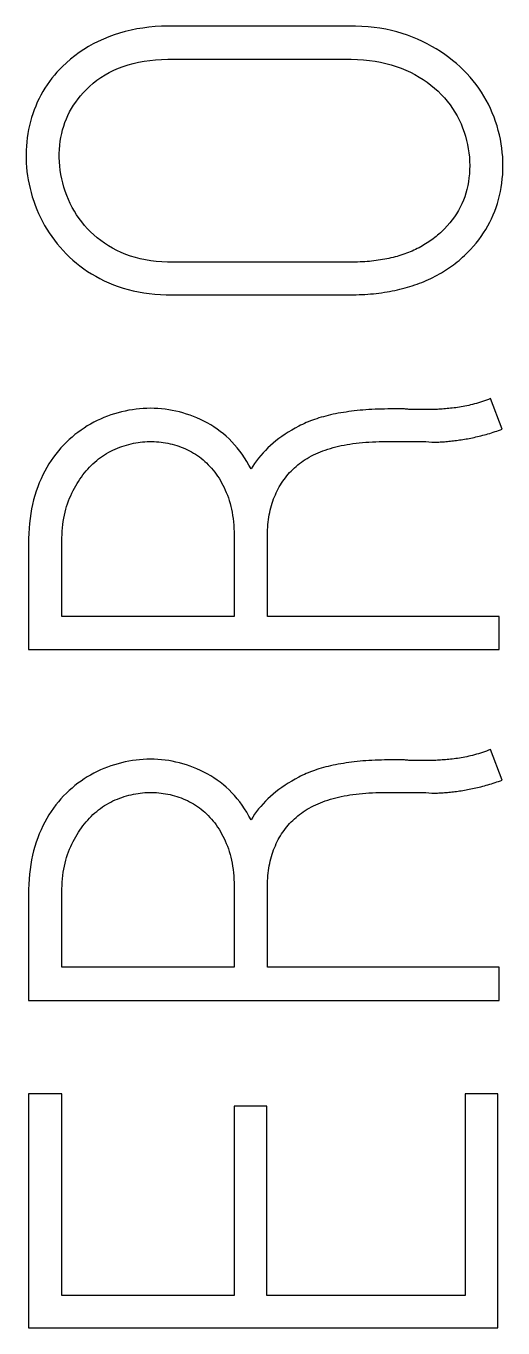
# Model space of a CAD drawing. Header units: inches. Extents: x 9000 to 22395, y 8106 to 17135.
# Drawn here: x 10083.62 to 10087.22, y 8419.26 to 8429.1 of the extents above; entities that cross this region are included whole.
import ezdxf

# ---------------------------------------------------------------- set-up
doc = ezdxf.new("R2010")
doc.units = ezdxf.units.IN
doc.header["$MEASUREMENT"] = 0
doc.layers.add('20500_FRONT_O_LABELING', color=7, linetype='Continuous')

# ---------------------------------------------------------------- blocks, each defined once
blk = doc.blocks.new('A$C21A67833')
at = {"layer": '20500_FRONT_O_LABELING', "linetype": 'Continuous'}
for p, q in [((12.7382, 59.046), (13.3442, 59.046)), ((13.8611, 58.5886), (13.8211, 58.693)), ((13.4546, 58.5467), (13.6013, 58.5467)), ((13.6013, 58.5467), (13.6215, 58.5444)), ((12.3631, 57.9518), (12.3631, 58.207)), ((12.9489, 58.2277), (12.9489, 57.9518)), ((12.25, 58.1986), (12.25, 57.8387)), ((12.9489, 57.9518), (12.3631, 57.9518)), ((13.85, 57.9518), (13.062, 57.9518)), ((13.85, 57.8387), (13.85, 57.9518)), ((12.25, 57.8387), (13.85, 57.8387)), ((13.8611, 57.3947), (13.8211, 57.499)), ((13.4546, 57.3527), (13.6013, 57.3527)), ((13.6013, 57.3527), (13.6215, 57.3504)), ((12.3631, 56.7578), (12.3631, 57.013)), ((12.9489, 57.0337), (12.9489, 56.7578)), ((12.25, 57.0046), (12.25, 56.6447)), ((12.9489, 56.7578), (12.3631, 56.7578)), ((13.85, 56.7578), (13.062, 56.7578)), ((13.85, 56.6447), (13.85, 56.7578)), ((12.25, 56.6447), (13.85, 56.6447)), ((12.3631, 56.3274), (12.25, 56.3274)), ((12.25, 56.3274), (12.25, 55.5307)), ((12.3631, 55.6415), (12.3631, 56.3274)), ((13.8454, 56.3274), (13.7346, 56.3274)), ((13.7346, 56.3274), (13.7346, 55.6415)), ((13.8454, 55.5307), (13.8454, 56.3274)), ((13.0598, 56.2852), (12.9489, 56.2852)), ((12.9489, 56.2852), (12.9489, 55.6415)), ((13.0598, 55.6415), (13.0598, 56.2852)), ((12.9489, 55.6415), (12.3631, 55.6415)), ((13.7346, 55.6415), (13.0598, 55.6415)), ((12.25, 55.5307), (13.8454, 55.5307))]:
    blk.add_line(p, q, dxfattribs=at)
for points in [[(13.3401, 59.9604), (12.7671, 59.9604), (12.7231, 59.9604), (12.7014, 59.9597), (12.6801, 59.9584), (12.6591, 59.9564), (12.6385, 59.9537), (12.6183, 59.9504), (12.5984, 59.9464), (12.5788, 59.9417), (12.5596, 59.9363), (12.5408, 59.9302), (12.5223, 59.9235), (12.5042, 59.9161), (12.4867, 59.9081), (12.4697, 59.8995), (12.4533, 59.8903), (12.4373, 59.8805), (12.4219, 59.8702), (12.407, 59.8593), (12.3926, 59.8477), (12.3787, 59.8356), (12.3654, 59.8229)], [(13.7323, 59.1793), (13.743, 59.1897), (13.7532, 59.2004), (13.763, 59.2112), (13.7723, 59.2222), (13.7812, 59.2335), (13.7896, 59.2449), (13.7975, 59.2565), (13.805, 59.2683), (13.812, 59.2804), (13.8186, 59.2926), (13.8248, 59.305), (13.8305, 59.3176), (13.8357, 59.3305), (13.8405, 59.3435), (13.8448, 59.3567), (13.8487, 59.3701), (13.8521, 59.3837), (13.855, 59.3975), (13.8575, 59.4116), (13.8596, 59.4258), (13.8612, 59.4402), (13.8624, 59.4548), (13.8631, 59.4696), (13.8633, 59.4846), (13.8631, 59.4997), (13.8624, 59.5149), (13.8612, 59.53), (13.8594, 59.5451), (13.8572, 59.5602), (13.8545, 59.5753), (13.8512, 59.5903), (13.8474, 59.6054), (13.8431, 59.6204), (13.8383, 59.6354), (13.8329, 59.6504), (13.827, 59.6652), (13.8207, 59.6799), (13.8138, 59.6943), (13.8064, 59.7083), (13.7986, 59.7222), (13.7903, 59.7357), (13.7814, 59.7489), (13.772, 59.7618), (13.7622, 59.7745), (13.7518, 59.7868), (13.7408, 59.7989), (13.7294, 59.8106), (13.7174, 59.822), (13.705, 59.833), (13.6922, 59.8436), (13.6789, 59.8539), (13.6651, 59.8638), (13.6509, 59.8733), (13.6363, 59.8825), (13.6212, 59.8913), (13.6056, 59.8997), (13.5896, 59.9078), (13.5731, 59.9155), (13.5562, 59.9228), (13.5388, 59.9295), (13.521, 59.9355), (13.5027, 59.9408), (13.484, 59.9455), (13.4648, 59.9496), (13.4451, 59.953), (13.425, 59.9558), (13.4045, 59.9579), (13.3835, 59.9594), (13.362, 59.9602), (13.3401, 59.9604)], [(12.4454, 59.743), (12.4571, 59.7546), (12.4694, 59.7655), (12.4823, 59.7757), (12.4957, 59.7852), (12.5098, 59.7941), (12.5244, 59.8023), (12.5396, 59.8098), (12.5553, 59.8166), (12.5717, 59.8227), (12.5886, 59.8282), (12.6061, 59.8329), (12.6242, 59.837), (12.6428, 59.8404), (12.6621, 59.8432), (12.6819, 59.8452), (12.7023, 59.8466), (12.7232, 59.8472), (12.7447, 59.8473)], [(12.7447, 59.8473), (13.3473, 59.8473), (13.3684, 59.8468), (13.389, 59.8456), (13.4089, 59.8437), (13.4283, 59.841), (13.4472, 59.8376), (13.4654, 59.8335), (13.4832, 59.8287), (13.5004, 59.8233), (13.517, 59.8171), (13.5331, 59.8103), (13.5487, 59.803), (13.5638, 59.7952), (13.5783, 59.787), (13.5922, 59.7783), (13.6056, 59.7691), (13.6185, 59.7594), (13.6307, 59.7493), (13.6425, 59.7387), (13.6536, 59.7277), (13.6642, 59.7163), (13.6741, 59.7047), (13.6834, 59.6926), (13.6921, 59.6803), (13.7002, 59.6676), (13.7076, 59.6546), (13.7145, 59.6413), (13.7207, 59.6276), (13.7263, 59.6136), (13.7313, 59.5995), (13.7357, 59.5854), (13.7396, 59.5712), (13.7428, 59.557), (13.7455, 59.5428), (13.7475, 59.5285), (13.749, 59.5143), (13.7499, 59.5), (13.7502, 59.4857), (13.7499, 59.4716), (13.7492, 59.4577), (13.7478, 59.444), (13.746, 59.4307), (13.7436, 59.4175), (13.7407, 59.4047), (13.7373, 59.3921), (13.7333, 59.3798), (13.7288, 59.3677), (13.7238, 59.3559), (13.7183, 59.3443), (13.7122, 59.333), (13.7056, 59.322), (13.6985, 59.3112), (13.6908, 59.3007), (13.6826, 59.2904), (13.6739, 59.2804), (13.6647, 59.2707), (13.655, 59.2612)], [(12.3654, 59.8229), (12.3558, 59.8132), (12.3465, 59.8032), (12.3376, 59.793), (12.329, 59.7825), (12.3208, 59.7716), (12.313, 59.7605), (12.3056, 59.7492), (12.2985, 59.7375), (12.2918, 59.7256), (12.2855, 59.7134), (12.2796, 59.7009), (12.2741, 59.6881), (12.269, 59.6751), (12.2643, 59.662), (12.26, 59.6487), (12.2562, 59.6353), (12.2528, 59.6218), (12.2499, 59.6081), (12.2474, 59.5943), (12.2453, 59.5804), (12.2436, 59.5664), (12.2424, 59.5522), (12.2416, 59.5379), (12.2412, 59.5234), (12.2413, 59.5089), (12.2419, 59.4944), (12.2429, 59.4799), (12.2443, 59.4654), (12.2462, 59.451), (12.2486, 59.4366), (12.2514, 59.4222), (12.2547, 59.4078), (12.2584, 59.3935), (12.2626, 59.3792), (12.2673, 59.3649), (12.2724, 59.3507), (12.278, 59.3365), (12.2839, 59.3226), (12.2903, 59.3089), (12.2972, 59.2955), (12.3044, 59.2822), (12.3121, 59.2693), (12.3202, 59.2565), (12.3287, 59.244), (12.3377, 59.2317), (12.3471, 59.2197), (12.3569, 59.208), (12.3672, 59.1964), (12.3778, 59.1852), (12.3889, 59.1744), (12.4004, 59.1639), (12.4123, 59.1538), (12.4247, 59.1441), (12.4374, 59.1348), (12.4506, 59.1258), (12.4642, 59.1172), (12.4782, 59.109), (12.4926, 59.1012), (12.5075, 59.0937), (12.5228, 59.0866), (12.5386, 59.08), (12.5547, 59.074), (12.5713, 59.0686), (12.5882, 59.0637), (12.6056, 59.0595), (12.6234, 59.0558), (12.6415, 59.0527), (12.6601, 59.0502), (12.679, 59.0483), (12.6984, 59.0469), (12.7181, 59.0462), (12.7382, 59.046)], [(13.3442, 59.1569), (12.7423, 59.1569), (12.7223, 59.157), (12.7028, 59.1578), (12.6838, 59.1593), (12.6653, 59.1615), (12.6474, 59.1645), (12.6299, 59.1682), (12.613, 59.1726), (12.5965, 59.1777), (12.5806, 59.1835), (12.5651, 59.19), (12.5502, 59.1971), (12.5357, 59.2046), (12.5219, 59.2127), (12.5085, 59.2212), (12.4957, 59.2302), (12.4834, 59.2397), (12.4717, 59.2496), (12.4606, 59.26), (12.45, 59.2709), (12.44, 59.2822), (12.4306, 59.2938), (12.4216, 59.3057), (12.4133, 59.318), (12.4055, 59.3306), (12.3982, 59.3435), (12.3915, 59.3568), (12.3853, 59.3704), (12.3796, 59.3843), (12.3746, 59.3984), (12.37, 59.4126), (12.3661, 59.4268), (12.3627, 59.4411), (12.3599, 59.4553), (12.3577, 59.4696), (12.356, 59.4839), (12.3549, 59.4983), (12.3544, 59.5126), (12.3544, 59.5269), (12.355, 59.5409), (12.3561, 59.5548), (12.3577, 59.5684), (12.3599, 59.5817), (12.3625, 59.5948), (12.3657, 59.6077), (12.3695, 59.6203), (12.3737, 59.6326), (12.3785, 59.6448), (12.3838, 59.6566), (12.3896, 59.6683), (12.396, 59.6797), (12.4029, 59.6908), (12.4103, 59.7018), (12.4183, 59.7124), (12.4268, 59.7228), (12.4358, 59.733), (12.4454, 59.743)], [(13.655, 59.2612), (13.6504, 59.2569), (13.6457, 59.2527), (13.641, 59.2486), (13.6362, 59.2445), (13.6313, 59.2406), (13.6263, 59.2368), (13.6213, 59.233), (13.6161, 59.2293), (13.6109, 59.2257), (13.6056, 59.2223), (13.6002, 59.2189), (13.5947, 59.2156), (13.5892, 59.2123), (13.5836, 59.2092), (13.5779, 59.2062), (13.5721, 59.2032), (13.5662, 59.2004), (13.5603, 59.1976), (13.5542, 59.195), (13.5481, 59.1924), (13.5419, 59.1899), (13.5356, 59.1875), (13.5293, 59.1852), (13.5229, 59.1829), (13.5163, 59.1808), (13.5097, 59.1788), (13.5031, 59.1768), (13.4963, 59.175), (13.4895, 59.1732), (13.4825, 59.1715), (13.4755, 59.17), (13.4685, 59.1685), (13.4613, 59.1671), (13.4541, 59.1657), (13.4467, 59.1645), (13.4393, 59.1634), (13.4318, 59.1623), (13.4243, 59.1614), (13.4166, 59.1605), (13.4089, 59.1598), (13.4011, 59.1591), (13.3932, 59.1585), (13.3852, 59.158), (13.3772, 59.1576), (13.3691, 59.1573), (13.3609, 59.157), (13.3526, 59.1569), (13.3442, 59.1569)], [(13.3442, 59.046), (13.3543, 59.0461), (13.3643, 59.0462), (13.3743, 59.0465), (13.3841, 59.0469), (13.3939, 59.0475), (13.4036, 59.0481), (13.4132, 59.0489), (13.4227, 59.0497), (13.4321, 59.0507), (13.4415, 59.0518), (13.4507, 59.053), (13.4599, 59.0544), (13.469, 59.0558), (13.478, 59.0574), (13.4869, 59.0591), (13.4957, 59.0608), (13.5045, 59.0628), (13.5131, 59.0648), (13.5217, 59.0669), (13.5302, 59.0692), (13.5386, 59.0716), (13.5469, 59.074), (13.5551, 59.0767), (13.5632, 59.0794), (13.5713, 59.0822), (13.5793, 59.0852), (13.5871, 59.0882), (13.5949, 59.0914), (13.6026, 59.0947), (13.6102, 59.0981), (13.6178, 59.1017), (13.6252, 59.1053), (13.6325, 59.1091), (13.6398, 59.1129), (13.647, 59.1169), (13.6541, 59.121), (13.6611, 59.1252), (13.668, 59.1296), (13.6748, 59.134), (13.6816, 59.1386), (13.6882, 59.1433), (13.6948, 59.1481), (13.7013, 59.153), (13.7076, 59.158), (13.7139, 59.1632), (13.7202, 59.1684), (13.7263, 59.1738), (13.7323, 59.1793)], [(13.0064, 58.4534), (12.9994, 58.4665), (12.992, 58.4792), (12.9844, 58.4914), (12.9764, 58.5032), (12.9681, 58.5145), (12.9596, 58.5254), (12.9507, 58.5358), (12.9415, 58.5458), (12.9321, 58.5554), (12.9223, 58.5645), (12.9123, 58.5731), (12.9019, 58.5813), (12.8913, 58.5891), (12.8804, 58.5965), (12.8692, 58.6034), (12.8577, 58.6099), (12.8461, 58.6159), (12.8343, 58.6216), (12.8226, 58.6269), (12.8108, 58.6318), (12.7989, 58.6363), (12.787, 58.6403), (12.775, 58.6441), (12.763, 58.6474), (12.7509, 58.6503), (12.7388, 58.6528), (12.7266, 58.655), (12.7143, 58.6567), (12.7021, 58.6581), (12.6897, 58.659), (12.6773, 58.6596), (12.6649, 58.6598), (12.6524, 58.6596), (12.64, 58.6591), (12.6276, 58.6581), (12.6153, 58.6568), (12.603, 58.6551), (12.5907, 58.6531), (12.5785, 58.6506), (12.5663, 58.6478), (12.5542, 58.6446), (12.5421, 58.6411), (12.5301, 58.6371), (12.5181, 58.6329), (12.5062, 58.6282), (12.4945, 58.6232), (12.483, 58.6178), (12.4716, 58.6121), (12.4605, 58.606), (12.4495, 58.5996), (12.4387, 58.5927), (12.4282, 58.5856), (12.4178, 58.578), (12.4076, 58.5701), (12.3977, 58.5618), (12.3879, 58.5531), (12.3783, 58.5441), (12.369, 58.5347), (12.36, 58.5249), (12.3512, 58.5147), (12.3428, 58.5042), (12.3347, 58.4933), (12.3268, 58.482), (12.3193, 58.4703), (12.3121, 58.4582), (12.3052, 58.4458), (12.2986, 58.433), (12.2924, 58.4197), (12.2864, 58.4061), (12.2809, 58.3921), (12.2758, 58.3778), (12.2712, 58.3632), (12.267, 58.3482), (12.2633, 58.3329), (12.26, 58.3173), (12.2572, 58.3013), (12.2548, 58.2851), (12.2529, 58.2684), (12.2515, 58.2515), (12.2506, 58.2342), (12.2501, 58.2165), (12.25, 58.1986)], [(13.5282, 58.6576), (13.483, 58.6576), (13.4717, 58.6575), (13.4607, 58.6574), (13.4497, 58.6571), (13.4389, 58.6568), (13.4283, 58.6564), (13.4178, 58.6559), (13.4074, 58.6553), (13.3972, 58.6546), (13.3871, 58.6538), (13.3772, 58.6529), (13.3674, 58.652), (13.3577, 58.6509), (13.3482, 58.6498), (13.3388, 58.6486), (13.3296, 58.6472), (13.3205, 58.6458), (13.3116, 58.6443), (13.3028, 58.6427), (13.2941, 58.6411), (13.2856, 58.6393), (13.2772, 58.6374), (13.269, 58.6355), (13.2609, 58.6334), (13.253, 58.6313), (13.2452, 58.6291), (13.2375, 58.6268), (13.23, 58.6244), (13.2226, 58.6219), (13.2154, 58.6193), (13.2083, 58.6166), (13.2013, 58.6139), (13.1945, 58.611), (13.1878, 58.6081), (13.1813, 58.605), (13.1749, 58.6019), (13.1687, 58.5987), (13.1565, 58.5921), (13.1447, 58.5854), (13.1333, 58.5784), (13.1222, 58.5713), (13.1116, 58.564), (13.1012, 58.5566), (13.0913, 58.5489), (13.0818, 58.5411), (13.0726, 58.5331), (13.0637, 58.525), (13.0553, 58.5166), (13.0472, 58.5081), (13.0395, 58.4994), (13.0321, 58.4906), (13.0252, 58.4816), (13.0186, 58.4723), (13.0123, 58.463), (13.0064, 58.4534)], [(13.6091, 58.6553), (13.5678, 58.6553), (13.5596, 58.6553), (13.5516, 58.6555), (13.5476, 58.6557), (13.5436, 58.656), (13.5397, 58.6563), (13.5358, 58.6566), (13.532, 58.6571), (13.5282, 58.6576)], [(13.8211, 58.693), (13.8141, 58.6903), (13.8072, 58.6877), (13.8003, 58.6853), (13.7935, 58.6829), (13.7867, 58.6807), (13.78, 58.6786), (13.7733, 58.6766), (13.7666, 58.6747), (13.7601, 58.6729), (13.7535, 58.6712), (13.747, 58.6697), (13.7406, 58.6683), (13.7342, 58.6669), (13.7279, 58.6657), (13.7216, 58.6646), (13.7154, 58.6636), (13.7092, 58.6627), (13.7031, 58.6619), (13.697, 58.6612), (13.6911, 58.6605), (13.6852, 58.6598), (13.6793, 58.6592), (13.6735, 58.6587), (13.6678, 58.6582), (13.6622, 58.6577), (13.6566, 58.6573), (13.651, 58.6569), (13.6456, 58.6565), (13.6402, 58.6562), (13.6348, 58.656), (13.6296, 58.6557), (13.6244, 58.6556), (13.6192, 58.6554), (13.6141, 58.6553), (13.6091, 58.6553)], [(13.6215, 58.5444), (13.6261, 58.5445), (13.6308, 58.5445), (13.6355, 58.5446), (13.6402, 58.5448), (13.645, 58.545), (13.6498, 58.5452), (13.6547, 58.5455), (13.6596, 58.5458), (13.6645, 58.5462), (13.6695, 58.5466), (13.6745, 58.547), (13.6796, 58.5475), (13.6847, 58.548), (13.6898, 58.5486), (13.695, 58.5492), (13.7002, 58.5498), (13.7054, 58.5505), (13.7107, 58.5512), (13.716, 58.552), (13.7214, 58.5528), (13.7268, 58.5536), (13.7322, 58.5545), (13.7377, 58.5554), (13.7432, 58.5564), (13.7488, 58.5574), (13.7544, 58.5585), (13.76, 58.5597), (13.7656, 58.5609), (13.7713, 58.5622), (13.777, 58.5635), (13.7828, 58.5649), (13.7886, 58.5664), (13.7945, 58.5679), (13.8003, 58.5695), (13.8062, 58.5711), (13.8122, 58.5728), (13.8182, 58.5746), (13.8242, 58.5764), (13.8302, 58.5783), (13.8363, 58.5803), (13.8425, 58.5823), (13.8486, 58.5843), (13.8548, 58.5865), (13.8611, 58.5886)], [(12.3631, 58.207), (12.3633, 58.2189), (12.3637, 58.2305), (12.3643, 58.2419), (12.3653, 58.2532), (12.3665, 58.2642), (12.3679, 58.275), (12.3697, 58.2856), (12.3717, 58.296), (12.374, 58.3061), (12.3765, 58.3161), (12.3793, 58.3258), (12.3824, 58.3353), (12.3858, 58.3446), (12.3894, 58.3536), (12.3932, 58.3625), (12.3972, 58.3711), (12.4013, 58.3796), (12.4056, 58.3878), (12.4101, 58.3958), (12.4147, 58.4037), (12.4194, 58.4113), (12.4243, 58.4187), (12.4293, 58.426), (12.4345, 58.433), (12.4399, 58.4399), (12.4454, 58.4465), (12.4511, 58.453), (12.4569, 58.4593), (12.4629, 58.4654), (12.4689, 58.4713), (12.4752, 58.4769), (12.4815, 58.4824), (12.488, 58.4876), (12.4946, 58.4925), (12.5013, 58.4973), (12.5082, 58.5018), (12.5152, 58.5061), (12.5223, 58.5102), (12.5295, 58.514), (12.5369, 58.5177), (12.5444, 58.5211), (12.552, 58.5243), (12.5597, 58.5273), (12.5674, 58.53), (12.5752, 58.5326), (12.583, 58.5349), (12.5908, 58.5371), (12.5986, 58.539), (12.6064, 58.5407), (12.6142, 58.5422), (12.6221, 58.5435), (12.6299, 58.5446), (12.6378, 58.5454), (12.6456, 58.5461), (12.6535, 58.5465), (12.6614, 58.5467), (12.6692, 58.5467), (12.6771, 58.5465), (12.6849, 58.546), (12.6926, 58.5454), (12.7004, 58.5446), (12.7081, 58.5436), (12.7157, 58.5423), (12.7234, 58.5409), (12.731, 58.5393), (12.7386, 58.5374), (12.7461, 58.5354), (12.7536, 58.5331), (12.7611, 58.5307), (12.7686, 58.528), (12.776, 58.5252), (12.7833, 58.5221), (12.7904, 58.5188), (12.7974, 58.5153), (12.8043, 58.5116), (12.8111, 58.5076), (12.8178, 58.5035), (12.8243, 58.4991), (12.8308, 58.4944), (12.8371, 58.4896), (12.8433, 58.4845), (12.8494, 58.4792), (12.8553, 58.4737), (12.8612, 58.468), (12.8669, 58.462), (12.8724, 58.4558), (12.8778, 58.4494), (12.883, 58.4428), (12.888, 58.436), (12.8929, 58.4289), (12.8976, 58.4216), (12.9021, 58.4141), (12.9065, 58.4063), (12.9107, 58.3984), (12.9148, 58.3901), (12.9187, 58.3817), (12.9224, 58.373), (12.926, 58.3641), (12.9293, 58.355), (12.9324, 58.3456), (12.9352, 58.336), (12.9378, 58.3262), (12.94, 58.3162), (12.9421, 58.3059), (12.9438, 58.2954), (12.9453, 58.2847), (12.9466, 58.2737), (12.9475, 58.2625), (12.9482, 58.2512), (12.9487, 58.2395), (12.9489, 58.2277)], [(13.062, 57.9518), (13.062, 58.2101), (13.0621, 58.2285), (13.0623, 58.2375), (13.0627, 58.2465), (13.0633, 58.2553), (13.0641, 58.2639), (13.065, 58.2725), (13.0661, 58.2809), (13.0673, 58.2892), (13.0687, 58.2974), (13.0703, 58.3055), (13.0721, 58.3134), (13.074, 58.3213), (13.0761, 58.3289), (13.0784, 58.3365), (13.0808, 58.344), (13.0834, 58.3513), (13.0862, 58.3585), (13.0892, 58.3656), (13.0923, 58.3725), (13.0956, 58.3794), (13.0991, 58.3861), (13.1027, 58.3926), (13.1065, 58.3991), (13.1105, 58.4054), (13.1146, 58.4116), (13.1189, 58.4177), (13.1234, 58.4237), (13.128, 58.4295), (13.1328, 58.4353), (13.1378, 58.4409), (13.143, 58.4463), (13.1483, 58.4517), (13.1538, 58.4569), (13.1595, 58.462), (13.1653, 58.467), (13.1714, 58.4718), (13.1776, 58.4764), (13.1841, 58.481), (13.1907, 58.4853), (13.1975, 58.4895), (13.2045, 58.4936), (13.2117, 58.4975), (13.2191, 58.5013), (13.2267, 58.5049), (13.2345, 58.5084), (13.2425, 58.5117), (13.2507, 58.5149), (13.259, 58.5179), (13.2676, 58.5207), (13.2763, 58.5235), (13.2853, 58.526), (13.2944, 58.5284), (13.3037, 58.5307), (13.3133, 58.5328), (13.323, 58.5348), (13.3329, 58.5366), (13.343, 58.5383), (13.3533, 58.5398), (13.3638, 58.5412), (13.3745, 58.5424), (13.3853, 58.5434), (13.3964, 58.5444), (13.4076, 58.5451), (13.4191, 58.5457), (13.4307, 58.5462), (13.4426, 58.5465), (13.4546, 58.5467)], [(13.8211, 57.499), (13.8141, 57.4963), (13.8072, 57.4937), (13.8003, 57.4913), (13.7935, 57.4889), (13.7867, 57.4867), (13.78, 57.4846), (13.7733, 57.4826), (13.7666, 57.4807), (13.7601, 57.4789), (13.7535, 57.4773), (13.747, 57.4757), (13.7406, 57.4743), (13.7342, 57.4729), (13.7279, 57.4717), (13.7216, 57.4706), (13.7154, 57.4696), (13.7092, 57.4687), (13.7031, 57.4679), (13.697, 57.4672), (13.6911, 57.4665), (13.6852, 57.4659), (13.6793, 57.4653), (13.6735, 57.4647), (13.6678, 57.4642), (13.6622, 57.4637), (13.6566, 57.4633), (13.651, 57.4629), (13.6456, 57.4625), (13.6402, 57.4622), (13.6348, 57.462), (13.6296, 57.4618), (13.6244, 57.4616), (13.6192, 57.4614), (13.6141, 57.4613), (13.6091, 57.4613)], [(13.0064, 57.2594), (12.9994, 57.2726), (12.992, 57.2852), (12.9844, 57.2975), (12.9764, 57.3092), (12.9681, 57.3206), (12.9596, 57.3314), (12.9507, 57.3419), (12.9415, 57.3518), (12.9321, 57.3614), (12.9223, 57.3705), (12.9123, 57.3791), (12.9019, 57.3874), (12.8913, 57.3951), (12.8804, 57.4025), (12.8692, 57.4094), (12.8577, 57.4159), (12.8461, 57.4219), (12.8343, 57.4276), (12.8226, 57.4329), (12.8108, 57.4378), (12.7989, 57.4423), (12.787, 57.4464), (12.775, 57.4501), (12.763, 57.4534), (12.7509, 57.4563), (12.7388, 57.4588), (12.7266, 57.461), (12.7143, 57.4627), (12.7021, 57.4641), (12.6897, 57.4651), (12.6773, 57.4656), (12.6649, 57.4658), (12.6524, 57.4657), (12.64, 57.4651), (12.6276, 57.4641), (12.6153, 57.4628), (12.603, 57.4611), (12.5907, 57.4591), (12.5785, 57.4566), (12.5663, 57.4538), (12.5542, 57.4506), (12.5421, 57.4471), (12.5301, 57.4432), (12.5181, 57.4389), (12.5062, 57.4342), (12.4945, 57.4292), (12.483, 57.4238), (12.4716, 57.4181), (12.4605, 57.412), (12.4495, 57.4056), (12.4387, 57.3988), (12.4282, 57.3916), (12.4178, 57.384), (12.4076, 57.3761), (12.3977, 57.3678), (12.3879, 57.3591), (12.3783, 57.3501), (12.369, 57.3407), (12.36, 57.3309), (12.3512, 57.3207), (12.3428, 57.3102), (12.3347, 57.2993), (12.3268, 57.288), (12.3193, 57.2763), (12.3121, 57.2643), (12.3052, 57.2518), (12.2986, 57.239), (12.2924, 57.2258), (12.2864, 57.2121), (12.2809, 57.1981), (12.2758, 57.1838), (12.2712, 57.1692), (12.267, 57.1542), (12.2633, 57.1389), (12.26, 57.1233), (12.2572, 57.1074), (12.2548, 57.0911), (12.2529, 57.0745), (12.2515, 57.0575), (12.2506, 57.0402), (12.2501, 57.0226), (12.25, 57.0046)], [(13.5282, 57.4636), (13.483, 57.4636), (13.4717, 57.4635), (13.4607, 57.4634), (13.4497, 57.4631), (13.4389, 57.4628), (13.4283, 57.4624), (13.4178, 57.4619), (13.4074, 57.4613), (13.3972, 57.4606), (13.3871, 57.4598), (13.3772, 57.459), (13.3674, 57.458), (13.3577, 57.457), (13.3482, 57.4558), (13.3388, 57.4546), (13.3296, 57.4533), (13.3205, 57.4518), (13.3116, 57.4503), (13.3028, 57.4488), (13.2941, 57.4471), (13.2856, 57.4453), (13.2772, 57.4434), (13.269, 57.4415), (13.2609, 57.4394), (13.253, 57.4373), (13.2452, 57.4351), (13.2375, 57.4328), (13.23, 57.4304), (13.2226, 57.4279), (13.2154, 57.4253), (13.2083, 57.4226), (13.2013, 57.4199), (13.1945, 57.417), (13.1878, 57.4141), (13.1813, 57.4111), (13.1749, 57.4079), (13.1687, 57.4047), (13.1565, 57.3981), (13.1447, 57.3914), (13.1333, 57.3844), (13.1222, 57.3773), (13.1116, 57.37), (13.1012, 57.3626), (13.0913, 57.3549), (13.0818, 57.3471), (13.0726, 57.3392), (13.0637, 57.331), (13.0553, 57.3227), (13.0472, 57.3141), (13.0395, 57.3055), (13.0321, 57.2966), (13.0252, 57.2876), (13.0186, 57.2784), (13.0123, 57.269), (13.0064, 57.2594)], [(13.6091, 57.4613), (13.5678, 57.4613), (13.5596, 57.4613), (13.5516, 57.4616), (13.5476, 57.4617), (13.5436, 57.462), (13.5397, 57.4623), (13.5358, 57.4626), (13.532, 57.4631), (13.5282, 57.4636)], [(13.6215, 57.3504), (13.6261, 57.3505), (13.6308, 57.3505), (13.6355, 57.3506), (13.6402, 57.3508), (13.645, 57.351), (13.6498, 57.3512), (13.6547, 57.3515), (13.6596, 57.3518), (13.6645, 57.3522), (13.6695, 57.3526), (13.6745, 57.353), (13.6796, 57.3535), (13.6847, 57.354), (13.6898, 57.3546), (13.695, 57.3552), (13.7002, 57.3559), (13.7054, 57.3565), (13.7107, 57.3573), (13.716, 57.358), (13.7214, 57.3588), (13.7268, 57.3596), (13.7322, 57.3605), (13.7377, 57.3614), (13.7432, 57.3624), (13.7488, 57.3634), (13.7544, 57.3645), (13.76, 57.3657), (13.7656, 57.3669), (13.7713, 57.3682), (13.777, 57.3695), (13.7828, 57.3709), (13.7886, 57.3724), (13.7945, 57.3739), (13.8003, 57.3755), (13.8062, 57.3771), (13.8122, 57.3788), (13.8182, 57.3806), (13.8242, 57.3824), (13.8302, 57.3843), (13.8363, 57.3863), (13.8425, 57.3883), (13.8486, 57.3903), (13.8548, 57.3925), (13.8611, 57.3947)], [(12.3631, 57.013), (12.3633, 57.0249), (12.3637, 57.0365), (12.3643, 57.048), (12.3653, 57.0592), (12.3665, 57.0702), (12.3679, 57.081), (12.3697, 57.0916), (12.3717, 57.102), (12.374, 57.1121), (12.3765, 57.1221), (12.3793, 57.1318), (12.3824, 57.1413), (12.3858, 57.1506), (12.3894, 57.1596), (12.3932, 57.1685), (12.3972, 57.1771), (12.4013, 57.1856), (12.4056, 57.1938), (12.4101, 57.2018), (12.4147, 57.2097), (12.4194, 57.2173), (12.4243, 57.2247), (12.4293, 57.232), (12.4345, 57.239), (12.4399, 57.2459), (12.4454, 57.2526), (12.4511, 57.259), (12.4569, 57.2653), (12.4629, 57.2714), (12.4689, 57.2773), (12.4752, 57.283), (12.4815, 57.2884), (12.488, 57.2936), (12.4946, 57.2985), (12.5013, 57.3033), (12.5082, 57.3078), (12.5152, 57.3121), (12.5223, 57.3162), (12.5295, 57.3201), (12.5369, 57.3237), (12.5444, 57.3271), (12.552, 57.3303), (12.5597, 57.3333), (12.5674, 57.336), (12.5752, 57.3386), (12.583, 57.341), (12.5908, 57.3431), (12.5986, 57.345), (12.6064, 57.3467), (12.6142, 57.3482), (12.6221, 57.3495), (12.6299, 57.3506), (12.6378, 57.3514), (12.6456, 57.3521), (12.6535, 57.3525), (12.6614, 57.3527), (12.6692, 57.3527), (12.6771, 57.3525), (12.6849, 57.3521), (12.6926, 57.3514), (12.7004, 57.3506), (12.7081, 57.3496), (12.7157, 57.3483), (12.7234, 57.3469), (12.731, 57.3453), (12.7386, 57.3434), (12.7461, 57.3414), (12.7536, 57.3392), (12.7611, 57.3367), (12.7686, 57.3341), (12.776, 57.3312), (12.7833, 57.3281), (12.7904, 57.3248), (12.7974, 57.3213), (12.8043, 57.3176), (12.8111, 57.3136), (12.8178, 57.3095), (12.8243, 57.3051), (12.8308, 57.3005), (12.8371, 57.2956), (12.8433, 57.2905), (12.8494, 57.2853), (12.8553, 57.2797), (12.8612, 57.274), (12.8669, 57.268), (12.8724, 57.2619), (12.8778, 57.2555), (12.883, 57.2488), (12.888, 57.242), (12.8929, 57.2349), (12.8976, 57.2276), (12.9021, 57.2201), (12.9065, 57.2123), (12.9107, 57.2044), (12.9148, 57.1962), (12.9187, 57.1877), (12.9224, 57.179), (12.926, 57.1701), (12.9293, 57.161), (12.9324, 57.1516), (12.9352, 57.142), (12.9378, 57.1322), (12.94, 57.1222), (12.9421, 57.1119), (12.9438, 57.1014), (12.9453, 57.0907), (12.9466, 57.0797), (12.9475, 57.0686), (12.9482, 57.0572), (12.9487, 57.0456), (12.9489, 57.0337)], [(13.062, 56.7578), (13.062, 57.0161), (13.0621, 57.0345), (13.0623, 57.0435), (13.0627, 57.0525), (13.0633, 57.0613), (13.0641, 57.07), (13.065, 57.0785), (13.0661, 57.0869), (13.0673, 57.0953), (13.0687, 57.1034), (13.0703, 57.1115), (13.0721, 57.1195), (13.074, 57.1273), (13.0761, 57.135), (13.0784, 57.1425), (13.0808, 57.15), (13.0834, 57.1573), (13.0862, 57.1645), (13.0892, 57.1716), (13.0923, 57.1785), (13.0956, 57.1854), (13.0991, 57.1921), (13.1027, 57.1987), (13.1065, 57.2051), (13.1105, 57.2115), (13.1146, 57.2177), (13.1189, 57.2238), (13.1234, 57.2297), (13.128, 57.2356), (13.1328, 57.2413), (13.1378, 57.2469), (13.143, 57.2523), (13.1483, 57.2577), (13.1538, 57.2629), (13.1595, 57.268), (13.1653, 57.273), (13.1714, 57.2778), (13.1776, 57.2825), (13.1841, 57.287), (13.1907, 57.2913), (13.1975, 57.2956), (13.2045, 57.2996), (13.2117, 57.3035), (13.2191, 57.3073), (13.2267, 57.3109), (13.2345, 57.3144), (13.2425, 57.3177), (13.2507, 57.3209), (13.259, 57.3239), (13.2676, 57.3268), (13.2763, 57.3295), (13.2853, 57.332), (13.2944, 57.3345), (13.3037, 57.3367), (13.3133, 57.3388), (13.323, 57.3408), (13.3329, 57.3426), (13.343, 57.3443), (13.3533, 57.3458), (13.3638, 57.3472), (13.3745, 57.3484), (13.3853, 57.3495), (13.3964, 57.3504), (13.4076, 57.3511), (13.4191, 57.3518), (13.4307, 57.3522), (13.4426, 57.3525), (13.4546, 57.3527)]]:
    blk.add_lwpolyline(points, dxfattribs=at)

msp = doc.modelspace()

# ---------------------------------------------------------------- block references
at = {"xscale": 2.2218, "yscale": 2.2218, "zscale": 2.2218}
msp.add_blockref('A$C21A67833', (10056.4193, 8295.8821), dxfattribs=at)

doc.saveas('drawing.dxf')
